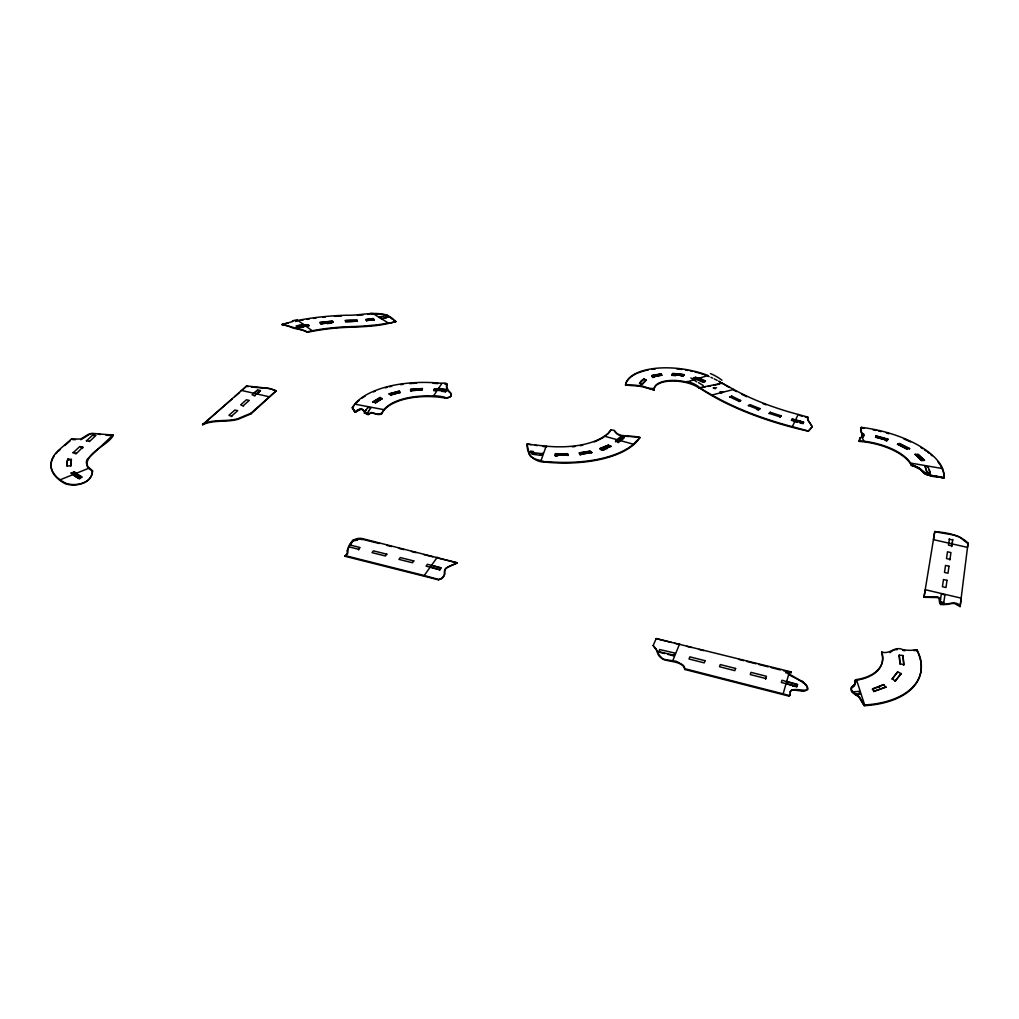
<?xml version="1.0" encoding="UTF-8"?>
<svg xmlns="http://www.w3.org/2000/svg" width="1019" height="1019" viewBox="0 0 1019 1019"><rect width="100%" height="100%" fill="white"/><g stroke="black" fill="none" stroke-linecap="round" stroke-linejoin="round"><path stroke-width="1.5" d="M276.251 390.876L270.557 388.748A41.04 16.597 1.9 0 0 268.099 388.277L246.662 385.946L202.59 424.745C214.015 419.408 226.549 422.668 238.089 419.28A53.587 24.099 -0.7 0 0 241.21 417.956L250.98 413.88L276.251 390.876L270.634 388.876A41.422 18.864 0.2 0 0 268.163 388.43L251.362 387.067M372.776 313.419L388.214 322.934A71.903 28.557 2.5 0 1 377.272 324.844L363.082 326.093A191.139 70.999 2.2 0 1 350.714 326.628A124.267 55.217 2.4 0 0 312.26 330.755L297.815 320.412A153.703 68.362 2.4 0 1 343.479 315.33A161.881 72.324 2.4 0 1 346.613 315.215C362.764 315.992 383.73 307.725 395.716 321.558A72.031 28.634 2.5 0 1 376.686 325.507L375.03 325.711A66.388 26.469 2.5 0 1 369.999 326.207L364.84 326.577A186.171 69.394 2.2 0 1 352.485 327.15L348.906 327.277A121.134 53.765 2.4 0 0 345.352 327.43A124.331 55.293 2.4 0 0 307.547 332.309L302.261 330.054L292.95 328.029A36.671 15.336 0.9 0 0 291.167 327.252L289.804 326.717A38.314 16.037 0.9 0 0 287.715 325.978L282.021 324.488L292.912 321.469M347.428 550.26L350.88 543.203A46.314 24.52 0.2 0 0 351.542 542.248L353.007 539.981L359.541 539.153M297.179 327.621C297.128 326.347 306.744 322.934 309.114 325.736M298.822 328.105L296.593 326.793M307.547 332.309L306.528 331.468A8.076 3.452 0.4 0 1 304.796 330.691L289.804 326.437A38.263 17.157 -1.9 0 0 287.638 325.762L282.021 324.488M307.751 324.679L304.261 325.036M320.667 323.94L333.264 322.322L332.589 321.189L319.89 322.526L321.686 324.118M332.576 321.482L332.054 321.227A139.743 62.095 2.4 0 0 319.89 322.526L320.412 323.074M345.339 320.705L357.147 319.991L357.338 321.431M347.454 550.884C348.422 543.726 354.192 536.656 362.598 538.656L457.34 562.806L445.991 568.092A17.82 10.075 6.8 0 0 444.628 570.08L444.373 574.971A69.496 38.136 1.7 0 1 443.622 576.525L441.405 578.843L438.348 579.786L345.021 556.298L347.466 553.266M356.128 402.581L354.739 404.135A83.176 41.881 11 0 0 352.332 407.6L353.911 410.746A15.782 7.273 2.3 0 0 354.37 411.409L355.529 412.096L357.987 410.3A10.445 4.84 2.2 0 1 359.185 409.842C363.974 407.231 364.178 414.708 368.254 414.644C371.897 410.249 377.208 416.784 381.794 413.714A51.842 24.227 3.5 0 1 444.539 397.919C449.328 399.028 454.945 394.111 448.513 391.462C443.596 387.882 450.971 381.59 441.953 383.335A82.819 38.697 3.5 0 0 385.793 387.105A83.099 38.824 3.5 0 0 356.102 402.581M348.664 547.509L348.689 546.795L358.65 549.292L360.076 547.521L349.759 544.936M357.121 320.577L349.275 320.284M365.974 319.699L373.247 318.578L374.33 319.953M358.624 549.993L358.65 549.292M366.534 320.832L365.987 319.406L373.247 318.578L373.502 319.431M364.407 413.255L367.553 413.077L364.407 413.255A68.91 32.213 3.5 0 1 365.503 410.733M352.357 407.6L353.185 408.453A12.941 6.216 0.8 0 1 353.478 409.256L355.198 411.74L356.867 410.479A8.088 3.974 2.4 0 1 357.962 409.829A10.84 5.286 2.2 0 1 359.108 409.371C362.586 406.084 366.865 415.65 362.828 409.816M379.386 543.535L362.573 539.357L362.598 538.656L359.86 539.102M367.553 407.294L370.496 407.817M367.834 314.4L371.285 313.292M372.865 402.174L380.138 397.397L382.163 398.837M375.438 403.027L382.176 398.531L375.438 402.709L372.878 401.855L380.125 397.716M380.342 317.317L380.711 318.463M381.526 318.654L379.921 317.393M381.794 413.714L382.138 412.58A49.078 26.469 22.4 0 1 384.061 409.689L354.739 404.135M386.711 316.387L388.468 317.138A59.115 23.501 2.5 0 1 387.615 317.393M389.054 394.06L399.333 391.016L400.072 392.723M391.016 395.487L389.067 393.754L399.321 391.321M410.695 390.965L410.581 389.245L422.414 388.787M860.176 438.081L859.195 441.393A45.256 20.316 11.8 0 1 911.33 465.352L913.202 465.9A23.832 10.687 12.5 0 1 914.463 466.307L920.488 469.504A19.361 8.662 12.4 0 1 921.291 470.167L924.462 473.568L931.099 475.848A12.152 5.362 12.8 0 0 932.385 476.051L944.002 477.949L943.836 472.689L941.9 466.995A77.011 34.557 11.8 0 0 861.272 427.356C859.093 430.82 863.297 435.24 862.902 437.431M422.019 390.162L422.426 388.481L410.606 389.589M435.89 390.786A65.827 30.774 3.5 0 0 433.686 390.634L434.514 388.723L436.323 388.85M434.489 389.029C437.418 389.016 444.271 388.85 446.284 390.723M446.437 390.099L445.418 391.793L445.914 391.181M447.316 384.036L446.424 386.226C448.156 392.646 457.429 397.155 444.539 397.919M438.348 579.786L442.208 578.053L443.647 576.244A69.891 39.308 5 0 0 444.399 574.691L444.59 574.207M439.686 570.271L441.01 567.901L433.954 565.991M533.536 451.544L530.453 451.124L530.02 452.36M539.943 454.512A81.979 37.767 5.8 0 0 542.325 454.805L542.91 453.009M555.38 453.964L567.621 453.672L567.952 455.557M625.5 385.016L631.755 385.029A20.851 9.209 7.3 0 1 634.862 385.169L640.798 385.844A11.196 4.917 7.3 0 1 643.231 386.367L654.134 390.01L643.155 386.965A11.196 4.917 7.3 0 0 640.722 386.443L634.786 385.768A20.851 9.222 7.3 0 0 631.678 385.628L625.5 385.016A54.262 23.692 8 0 1 627.067 381.093M639.919 437.469L639.894 437.635A95.238 43.906 5.8 0 1 546.464 462.231L535.242 459.072L530.657 456.55L529.205 454.359L527.09 444.208L548.706 446.386A64.961 29.895 5.8 0 0 569.01 446.488A64.121 29.526 5.8 0 0 578.537 445.392A64.898 29.869 5.8 0 0 603.108 436.973L604.318 436.145L633.461 444.246L639.919 437.469L620.749 435.317L617.259 433.776L614.151 430.464L611.094 429.789L608.98 432.298M567.596 453.99L555.419 453.646L555.164 455.824L557.571 455.913M852.508 691.519L852.355 692.143A20.316 11.438 15.4 0 0 853.718 693.391L858.864 697.085L864.227 705.708A91.888 50.772 13.9 0 0 917.024 650.695L917.202 649.982L915.1 649.727L911.839 650.262A36.76 19.399 14.8 0 1 908.833 650.313L906.566 650.16A130.203 65.598 13.8 0 1 902.949 649.689C894.797 645.587 889.829 654.835 881.766 652.033A53.013 29.258 13.8 0 1 856.431 679.597L855.4 679.762C857.616 685.367 848.763 686.182 851.667 691.404L855.259 694.576A74.311 41.053 13.9 0 0 857.527 694.474M579.251 453.111L590.128 451.035L591.746 452.793M580.97 454.882L580.219 454.971L579.289 452.793L590.09 451.353M968.05 543.076L967.54 547.407L933.48 539.65L934.767 531.523C946.587 532.746 959.312 534.415 968.05 543.076L960.102 606.598L954.23 603.375L948.816 603.872A68.935 34.277 13.8 0 1 947.008 604.42L940.613 604.573L939.556 602.624L939.658 599.07L937.531 597.554L923.978 597.3L934.767 531.523M599.898 448.78L608.483 445.125L611.069 446.513M602.114 450.054L611.107 446.195L602.153 449.736L599.936 448.462L608.483 445.125L608.394 445.762M555.189 455.633L556.769 455.888M623.946 437.852L620.991 437.138A78.463 36.149 5.8 0 1 620.393 437.75M617.654 442.399L624.01 437.38M639.512 383.564L641.435 380.94A41.333 18.024 8 0 1 642.034 380.393L642.671 379.858A41.18 17.96 8 0 1 643.371 379.348L644.123 378.864L646.326 380.176M960.102 606.598L961.248 598.166L925.277 589.708L923.978 597.3M640.518 384.087L642.263 384.443L646.364 379.883L642.339 383.845L639.55 383.259A41.053 17.909 8 0 1 640.391 382.074A41.219 17.973 8 0 1 641.435 380.94L642.034 380.393A41.219 17.973 8 0 1 642.671 379.87L643.371 379.348A40.773 17.782 8 0 1 644.123 378.864L644.314 379.577M952.714 539.994L949.262 539.204M651.905 376.533L651.638 375.616L660.771 373.858L661.713 375.425M952.778 539.471L952.166 543.904M661.395 374.088L651.638 375.616L652.937 377.489L653.918 377.196M951.721 546.553L951.886 545.891L948.472 545.114L949.39 538.707M949.975 559.355L950.944 552.578L947.504 551.788L946.511 558.552L949.975 559.355L949.81 560.017M951.886 545.891L952.281 542.605M942.499 602.7L940.078 602.14L940.512 599.159M672.527 373.642L684.259 374.712L683.787 375.54M654.223 389.462A23.526 10.075 27.1 0 1 654.236 388.557L654.3 388.035A25.22 10.992 8 0 1 686.539 382.074L708.027 375.502A54.287 23.679 8 0 0 625.666 384.418M943.709 602.993L944.944 594.867L941.339 594.013L940.078 602.14M693.277 378.622L694.398 377.667M695.366 377.603L695.417 377.31A40.684 17.731 8 0 1 698.55 378.342L705.123 381.654A41.155 17.96 8 0 0 704.562 381.399M667.725 654.351L673.75 655.879L674.744 653.013L659.65 649.549L658.682 652.045L664.719 653.587M704.906 381.272L702.855 382.176L703.989 381.921M713.351 388.086L716.561 387.793M720.127 392.2A166.645 66.49 10.2 0 0 721.146 392.774L723.388 391.933M729.655 397.053L731.744 396.111A163.868 65.331 10.1 0 0 740.622 400.442L740.52 401.04M790.222 693.964L790.234 695.187L788.782 696.079L684.844 669.483L684.399 666.936A10.687 6.305 10.3 0 0 682.705 664.808L676.272 661.293L663.127 659.28L658.924 654.822L656.988 650.759A30.837 18.176 3.1 0 0 655.625 648.734M731.744 396.111L731.132 396.875M740.622 400.442L739.132 401.613M748.354 405.753L750.022 404.594A163.868 65.331 10.1 0 0 759.919 408.543L759.817 409.141A163.817 65.356 10.1 0 1 758.569 408.67M861.272 427.356L861.335 432.018L863.615 436.476L859.819 437.852L859.195 441.393M757.155 409.625A166.645 66.49 10.2 0 0 758.454 410.122L759.919 408.543M769.116 413.65L770.275 412.275A163.868 65.331 10.1 0 0 781.025 415.765L780.911 416.363A163.817 65.356 10.1 0 1 779.56 415.943M769.893 413.141L770.275 412.275M780.121 417.217L781.025 415.765M791.445 420.503L792.145 418.987L803.545 422.083L803.29 422.694M792.081 419.293L795.559 419.904M802.959 423.789L803.545 422.083L802.577 421.815M699.365 387.806A179.14 71.521 10.2 0 0 808.385 431.215L811.825 427.254A22.864 10.063 10.1 0 0 811.557 425.598L807.8 420.032L807.749 417.077L798.157 414.453A151.462 60.338 10.1 0 1 733.731 389.449L722.267 383.169L699.365 387.806L711.95 395.028A179.217 71.496 10.2 0 0 792.323 426.681L808.424 431.05L811.837 427.203A22.736 10.101 14.1 0 0 811.544 425.458L808.105 420.172M765.626 679.24L766.454 676.285L750.99 672.362L750.277 674.565L765.779 678.514M785.776 672.833L791.152 672.642L791.304 671.929L656.172 638.582L653.154 645.587L655.777 648.695M788.782 696.079L790.362 694.538C786.617 682.259 819.9 698.741 803.29 682.437M797.444 684.921L781.993 680.233L781.344 682.463L796.934 686.615L792.553 686.093M863.857 435.521L862.431 434.884L863.513 435.648M862.291 435.495C860.253 433.508 863.997 432.438 864.048 435.088L862.431 434.884M863.488 433.979L861.768 433.457M875.538 437.431L875.971 436.017M875.945 436.157L888.122 439.469M885.371 440.348L886.759 440.781L888.186 439.164L876.022 435.852L875.652 436.973M897.433 444.437L899.56 443.443L909.598 448.857M899.497 443.749L909.674 448.551L907.025 448.869L897.51 444.131L906.961 449.175M851.667 691.404L851.311 687.456L854.279 685.01L855.285 682.552A32.2 18.38 13 0 0 855.438 681.087M852.164 687.303C849.451 689.252 855.909 685.227 855.094 683.38A32.544 18.457 14.2 0 0 855.272 681.8C855.451 676.718 855.845 686.551 852.699 686.933M855.259 694.576L853.871 692.754M914.998 454.525L918.094 454.257L924.45 460.333L921.507 460.652M859.081 691.43L859.858 693.952M918.017 454.563L924.45 460.333L921.265 459.989L915.075 454.219L921.189 460.295M925.201 466.269L928.653 466.931M872.353 689.506L883.69 684.615L885.842 687.443M873.894 691.71L872.531 688.78L883.69 684.615L883.511 685.341M929.863 473.185L926.793 472.192L929.863 473.185A62.656 28.124 11.8 0 0 929.71 471.708M864.227 705.708L859.845 697.327L851.808 690.793M881.766 652.033L881.639 652.912A52.975 29.258 13.8 0 1 878.582 669.623M892.084 679.189L897.675 671.738L901.153 673.776M899.051 655.867L899.229 655.153L903.012 655.484L903.789 665.127M895.077 681.354L901.242 673.419L895.179 680.998L892.173 678.832L897.586 672.094M899.943 664.082L899.229 655.153L900.032 663.726L903.878 664.77L902.923 655.841M913.928 650.708L915.1 649.727M684.959 668.757L783.14 693.863L788.833 673.903L785.891 671.648L789.916 671.776M546.171 446.156L541.064 460.448M790.145 691.876L791.725 690.08L796.399 690.347A31.271 17.845 13.5 0 0 799.979 690.742C807.596 693.468 810.322 685.698 803.15 682.806A47.205 27.806 13.3 0 0 801.736 681.8M542.668 453.888L542.732 453.697A76.68 22.38 5.4 0 1 532.822 452.576M803.329 422.847L791.508 420.197L796.017 421.42M672.782 660.681L679.648 643.753M87.583 466.919A26.379 12.521 -3 0 1 87.099 466.065C85.329 452.232 107.454 445.978 113.287 435.431L113.249 434.756L87.214 459.352A27.156 12.878 -3 0 0 86.411 463.072L88.003 466.88L92.462 470.663C92.462 483.77 74.667 486.929 64.859 482.942M92.462 470.663C92.525 483.617 75.075 487.375 65.063 483.643A62.197 29.526 -3 0 1 51.549 461.582M792.323 426.681L798.157 414.453M352.077 541.955L351.517 542.949A46.301 24.52 0.2 0 1 350.854 543.904L350.23 544.745M353.173 540.618L350.587 544.273M807.749 417.077L807.532 418.643A21.475 9.311 13.8 0 0 808.131 420.172M672.005 374.992L671.827 375.298A38.047 16.61 8 0 1 673.164 375.336A38.225 16.686 8 0 1 674.502 375.412L675.852 375.502A38.327 16.724 8 0 0 674.502 375.412L671.827 375.298L672.451 374.228M672.438 373.795L672.54 374.075A40.964 17.871 8 0 1 675.444 374.24L678.361 374.495A41.219 17.985 8 0 0 675.457 374.24L672.616 373.489A41.053 17.909 8 0 1 675.406 373.68M352.294 541.522L352.982 540.681M611.094 429.789L609.961 431.419A64.821 29.857 5.8 0 1 609.362 432.209M441.953 383.335L433.393 396.111A51.905 24.239 3.5 0 0 383.946 409.625M345.046 555.584L424.235 575.506L437.317 557.202M891.892 651.026L890.033 652.657M58.147 451.404L60.376 449.392M621.055 436.667L615.501 441.749A78.463 36.149 5.8 0 0 615.896 441.482M202.577 424.095C214.003 418.758 226.549 422.019 238.077 418.631A53.599 24.087 -0.7 0 0 241.197 417.306L250.967 413.23L276.264 390.685M74.986 453.608L76.132 453.85L82.794 447.163L79.762 446.526L73.05 452.869M89.43 441.596L95.913 435.431L92.92 434.807L86.411 440.96M231.822 415.93L237.694 410.682L234.867 410.02L228.969 415.255L231.822 416.567M243.503 405.511L249.222 400.416L246.407 399.766L240.675 404.861L243.503 406.148M254.852 395.385L260.418 390.57L257.654 389.933L252.075 394.748L254.865 396.022M257.081 394.035L260.418 390.57L256.546 393.882M64.808 445.545L70.273 440.756M113.249 434.756A51.854 23.233 -2.3 0 1 108.791 434.731L91.939 433.33L88.513 434.272L80.679 439.049L75.419 439.011A38.2 17.82 -3.7 0 0 72.68 438.934L71.559 438.922L58.338 450.5A62.299 29.551 -3 0 0 51.498 460.83A60.592 28.736 -3 0 0 51.039 463.11A63.344 30.048 -3 0 0 51.982 470.128L53.115 472.447A62.86 29.818 -3 0 0 57.65 477.873L61.204 480.662M202.59 424.745L232.37 398.786M234.752 396.709L239.516 392.544M243.095 389.436L246.662 385.946M253.756 393.245L257.654 390.417M355.529 412.096L360.025 409.613M633.461 444.246L631.946 445.469A95.506 43.995 5.7 0 1 620.202 452.36A95.391 43.944 5.8 0 1 571.2 462.308A95.136 43.83 5.8 0 1 546.528 461.594M620.329 440.59L618.457 441.979L615.578 441.112L617.412 439.788M82.743 438.603L88.564 434.935M683.023 376.024L682.641 376.278A38.225 16.686 8 0 0 681.278 376.075L682.641 376.278L684.259 374.712M81.418 477.121L81.737 477.465A43.015 20.418 -3 0 1 81.163 477.185M79.431 478.93L81.698 476.943L80.921 476.523M82.029 439.087L80.73 439.711M345.021 556.298L347.441 553.967L347.543 551.674M892.466 650.619L893.905 649.893M605.872 446.882L607.413 446.22M60.07 479.834L89.124 468.103M607.299 448.462L606.178 448.908M878.938 687.379L879.626 687.112M693.531 378.533L694.818 378.074M702.932 381.73L693.366 378.024L695.417 377.31L698.55 378.342M601.567 448.526L600.433 448.908M73.89 471.835L76.119 473.351A42.709 18.584 3 0 0 81.775 476.917M73.928 472.523L74.323 472.396A43.015 20.418 -3 0 0 75.431 473.427M381.807 413.345L377.361 414.249L371.438 412.44L368.254 414.44L364.713 412.071M653.421 377.336L652.759 377.323M89.672 434.502L90.818 434.183M282.021 324.602L285.053 323.813A156.951 69.98 2.4 0 1 288.313 323.023M711.95 395.028L733.744 389.449M721.146 392.774L722.522 392.43M894.58 649.638L897.229 649.625M298.172 327.8L309.114 325.43L305.713 326.067M307.56 331.799L312.26 330.755M296.593 327.239L297.255 327.099M653.829 375.616L655.612 375.221M654.415 375.476L656.223 375.107M299.268 326.64L300.63 326.36M300.809 327.659L303.509 327.099M301.331 326.207L302.019 326.067M654.134 390.01A25.208 10.992 8 0 1 670.922 381.03A25.208 10.992 8 0 1 699.301 388.188L705.072 387.016M707.938 386.43L710.803 385.857M713.669 385.271L719.363 384.112M588.753 451.939L589.415 451.812M362.573 539.357L361.299 539.573M584.078 452.767L582.702 452.971M371.043 319.457L373.221 319.164L370.61 319.507M320.934 323.622L322.475 323.431A136.622 60.694 2.4 0 1 332.754 322.361M357.045 540.21L353.415 540.567L357.44 540.159M324.602 322.552L329.379 322.055M660.032 374.521L661.395 374.546M327.048 323.494L330.92 323.112M363.07 314.922L357.389 315.38M864.418 704.982L864.647 704.97A91.977 50.797 13.9 0 0 917.138 649.982M348.498 320.31L345.352 320.412L345.645 321.418M349.53 321.431L345.568 321.125M350.294 321.405L357.351 321.138L345.632 322.004M649.893 388.43L654.223 388.557M106.091 435.279L108.829 435.393A51.854 23.246 -2.3 0 0 113.287 435.431M437.291 390.264L433.737 390.022A65.84 30.748 3.5 0 1 437.291 390.264L445.456 391.321M436.782 388.876L438.145 388.991M924.08 596.879L937.62 596.968A2.955 1.554 15 0 1 939.493 598.115C937.951 612.101 954.714 596.981 960.204 606.229M371.26 313.865L375.387 314.183A19.603 7.897 2.8 0 0 379.234 314.26L386.825 314.756L392.532 319.418M541.573 454.079L542.388 454.168M861.628 434.056L862.533 434.17M934.729 531.714L953.211 534.937M67.84 460.129A46.097 21.883 -3 0 1 68.031 459.709L70.961 460.053M914.909 650.44L917.024 650.695M529.804 452.576L532.886 453.009M639.894 437.635C631.576 434.234 619.399 440.03 614.151 430.464M535.192 445.29L537.166 445.621M861.819 437.036L864.023 441.227A45.333 20.329 11.7 0 1 910.578 463.059L942.626 468.574M527.243 443.889L531.217 444.59M98.219 434.132L100.41 434.54M248.19 386.621L246.662 386.316M546.413 462.231C535.039 462.422 526.657 455.608 527.09 444.208M942.002 477.516L926.475 474.561A8.687 3.847 12.8 0 1 925.061 473.899L920.195 469.275A17.578 7.859 12.5 0 0 918.883 468.383L913.202 465.9A27.195 12.215 12.5 0 0 911.343 465.352L910.566 463.059M93.71 435.635L92.92 434.807M86.386 440.628L89.405 441.252M80.947 447.443L82.845 447.838L82.794 447.163M73.024 452.525L76.081 453.162M943.301 477.784L938.499 476.65A15.425 7.732 13.2 0 0 937.111 476.433C927.163 477.949 922.412 469.199 914.565 465.734A23.997 11.311 12.5 0 0 913.253 465.301A27.347 12.878 12.6 0 0 911.495 464.753L919.062 467.912A17.629 8.585 11.7 0 1 920.259 468.816M658.745 651.676L673.877 655.153M944.04 477.784L926.5 474.446L920.297 468.816M241.274 390.379L269.092 396.76M940.18 601.783L943.798 602.637M621.361 437.227L623.208 437.673M387.029 545.432L391.614 546.566M399.257 548.464L403.842 549.598M411.485 551.496L416.07 552.642M423.7 554.54L432.871 556.807M435.928 557.571L457.327 562.883C452.678 565.469 442.959 566.602 444.743 573.85M432.731 565.672L427.394 564.322L426.069 566.156L431.419 567.507M656.172 638.582L671.508 642.454M674.578 643.231L679.176 644.39M686.857 646.326L691.455 647.485M699.123 649.421L703.721 650.581M739.004 659.484L743.603 660.643M746.672 661.42L755.869 663.738M758.938 664.515L768.148 666.834M771.217 667.611L780.414 669.929M783.484 670.706L791.152 672.642M954.217 535.217L959.338 536.835L967.91 543.586M431.496 565.354L441.01 567.901M430.184 567.175L439.724 569.736L432.655 567.825M424.235 575.506L438.374 579.391M786.693 681.418L797.559 684.36L796.934 686.615L786.044 683.66M783.14 693.863L788.923 695.417M797.61 420.465L800.628 421.28M886.071 440.565L886.759 440.781M395.716 321.558L393.818 320.756M387.462 316.705L388.468 317.138M794.476 677.686L795.482 678.221M796.399 678.692L797.189 679.1M792.285 676.54L793.393 677.125M790.158 675.419L791.203 675.966M788.362 674.463L789.19 674.909M788.833 673.903L801.201 680.883M797.864 679.456L801.087 681.367M720.204 391.602L721.248 392.175M713.402 387.78L715.236 388.812M600.408 449.417L601.248 449.888M92.5 471.147L89.022 468.638A26.379 12.521 -3 0 1 88.207 467.772M719.35 381.399L722.204 383.539A54.262 23.692 8 0 0 718.548 381.195M698.665 387.653L699.301 388.188M352.905 408.606L352.332 408.148A83.787 39.181 3.5 0 1 354.166 405.473M355.032 412.045L353.173 408.976M653.154 645.587L656.236 649.702A29.424 17.285 8.9 0 1 657 651.166C659.803 664.121 674.642 658.694 682.59 665.547A10.687 6.305 10.3 0 1 684.271 667.662L684.844 669.483M856.431 679.597L864.647 704.97M67.229 466.371L67.037 465.148A46.505 22.049 -3 0 1 66.961 464.269L67.356 460.754A46.466 22.036 -3 0 1 67.623 459.887L67.98 459.021L71.33 459.429L70.782 466.116M71.381 460.104L71.33 459.429L70.757 465.772L67.203 466.027A46.059 21.845 -3 0 1 67.037 465.148L66.961 464.269A46.772 22.189 -3 0 1 67.139 461.632A46.466 22.036 -3 0 1 67.356 460.754L67.623 459.887A46.11 21.87 -3 0 1 67.98 459.021L68.031 459.709M855.234 680.475L855.285 681.482M74.323 472.396L74.272 471.708L71.19 473.389M71.559 438.922L72.731 439.597A38.2 17.832 -3.7 0 1 75.47 439.673M347.479 550.184L347.492 551.623M347.517 550.922L347.53 553.062M250.967 413.23L250.98 413.88M296.058 326.042A130.05 89.85 15.2 0 1 299.752 325.112M297.675 327.086A127.095 87.838 15.2 0 1 301.306 326.182M299.866 325.328A132.75 88.551 13.2 0 1 303.891 324.437M301.484 326.475A129.782 86.806 13.3 0 1 305.42 325.609M385.36 315.865A53.803 8.585 -5.7 0 1 379.31 317.138M388.94 316.884A56.822 10.139 -5.2 0 1 381.959 318.45M386.316 317.762A59.115 23.501 2.5 0 1 383.704 318.438M386.468 316.285A56.198 22.342 2.5 0 1 386.048 316.412M292.44 320.807A151.92 100.792 13 0 1 297.37 319.724M324.539 322.552A141.081 62.783 2.4 0 1 328.551 322.131M327.392 323.456A137.973 61.395 2.4 0 1 331.29 323.074M396.213 321.533A70.298 16.189 -3.9 0 1 389.194 323.214M295.395 321.482A156.951 69.98 2.4 0 1 297.268 321.112M301.127 320.386A156.951 69.98 2.4 0 1 303.114 320.03M307.178 319.367A156.951 69.98 2.4 0 1 309.241 319.036M313.585 318.412A154.162 68.63 2.4 0 1 315.865 318.119M322.806 317.329A154.162 68.63 2.4 0 1 325.137 317.1M334.487 316.361A154.162 68.63 2.4 0 1 341.403 315.992M76.119 473.351A44.581 21.132 -3 0 1 74.272 471.708M81.061 476.484A42.964 18.648 3.1 0 1 76.234 473.326M79.24 478.459A46.224 20.316 2.4 0 1 73.075 474.561M80.577 477.975A46.849 19.769 3.7 0 1 74.247 474.306M66.999 464.74A46.772 22.201 -3 0 0 67.012 464.957A46.492 22.061 -3 0 0 67.025 465.173M66.999 464.065A46.772 22.201 -3 0 1 66.999 463.849M64.987 482.891A60.72 27.169 0.9 0 1 61.318 480.624M51.791 460.792A62.197 29.526 -3 0 1 53.994 456.321M55.969 453.684A63.165 29.997 -3 0 1 57.039 452.5M79.533 476.306A43.015 20.418 -3 0 1 79.023 476.013M78.03 475.389A43.015 20.418 -3 0 1 77.559 475.071M78.501 478.484A46.403 22.023 -3 0 1 77.317 477.847M76.45 477.363A46.403 22.023 -3 0 1 75.903 477.032M74.833 476.344A46.403 22.023 -3 0 1 74.323 476M437.342 389.806A64.592 40.365 3.4 0 1 445.609 390.888M438.234 388.392A67.585 42.543 3.2 0 1 446.64 389.513M367.668 413.064A65.827 30.774 3.5 0 1 367.935 412.389M368.572 411.052A65.827 30.774 3.5 0 1 368.751 410.721M441.762 391.334A65.827 30.774 3.5 0 1 445.418 391.793M437.482 389.551A68.91 32.213 3.5 0 1 439.737 389.755M443.456 390.162A68.91 32.213 3.5 0 1 446.411 390.57M367.706 413.115A64.426 33.309 14 0 1 370.852 408.084M364.585 412.962A67.662 34.735 13.1 0 1 368.19 407.231M365.897 410.033A68.91 32.213 3.5 0 1 366.101 409.676M433.406 395.639A51.001 31.398 4.2 0 1 444.743 397.13M362.127 398.072A82.896 38.76 3.5 0 1 365.082 396.162M373.527 391.895A82.896 38.76 3.5 0 1 375.374 391.13M385.322 387.844A82.896 38.76 3.5 0 1 387.424 387.284M389.551 386.761A82.896 38.76 3.5 0 1 391.716 386.277M400.607 384.685A82.896 38.76 3.5 0 1 402.874 384.367M409.74 383.628A82.896 38.76 3.5 0 1 416.644 383.195M433.024 383.284A82.896 38.76 3.5 0 1 437.89 383.603M444.972 384.316A82.896 38.76 3.5 0 1 447.277 384.609M355.249 404.161A83.787 39.181 3.5 0 1 359.096 400.416M546.693 446.857A58.325 26.965 5.8 0 1 542.974 446.449M608.687 432.96A64.821 29.857 5.8 0 1 607.248 434.4M606.471 435.075A64.821 29.857 5.8 0 1 604.84 436.361M603.987 436.973A64.821 29.857 5.8 0 1 601.261 438.667M600.306 439.189A64.821 29.857 5.8 0 1 599.338 439.698M598.344 440.183A64.821 29.857 5.8 0 1 597.338 440.654M575.047 446.513A64.821 29.857 5.8 0 1 572.309 446.832M596.306 441.1A64.515 29.729 5.8 0 1 594.204 441.94M582.753 445.239A64.515 29.729 5.8 0 1 580.257 445.723M607.451 433.916A62.006 22.329 -4.8 0 1 604.534 436.17M609.196 432.311A63.165 22.698 -4.9 0 1 607.515 433.916M620.66 436.642A76.259 27.628 -5.7 0 1 616.954 439.737M624.227 437.393A79.113 28.799 -5.7 0 1 622.558 438.972M621.768 438.896A80.323 29.309 -5.6 0 1 619.718 440.526M619.781 438.348A78.463 36.149 5.8 0 1 619.45 438.641M617.399 440.374A78.463 36.149 5.8 0 1 617.03 440.654M623.348 438.476A81.495 37.563 5.8 0 1 623.042 438.781M622.405 439.393A81.495 37.563 5.8 0 1 622.074 439.698M618.775 442.322A81.495 37.563 5.8 0 1 618.367 442.615M541.229 455.353A79.571 22.736 5.4 0 1 532.033 454.194M535.994 453.964A81.979 37.767 5.8 0 1 532.096 453.315M780.185 416.911A166.696 66.464 10.1 0 1 769.179 413.345M758.556 409.511A166.696 66.464 10.1 0 1 748.405 405.46M738.762 401.193A166.696 66.464 10.1 0 1 729.693 396.76M801.507 423.433A166.645 66.49 10.2 0 1 800.042 423.076M797.151 422.337A166.645 66.49 10.2 0 1 795.699 421.955M803.456 422.541A163.817 65.356 10.1 0 1 802.004 422.184M799.138 421.471A163.817 65.356 10.1 0 1 797.699 421.102M776.847 415.09A163.817 65.356 10.1 0 1 775.497 414.657M774.16 414.211A163.817 65.356 10.1 0 1 772.822 413.778M771.498 413.332A163.817 65.356 10.1 0 1 770.173 412.873M757.308 408.186A163.817 65.356 10.1 0 1 756.06 407.689M754.824 407.205A163.817 65.356 10.1 0 1 753.589 406.708M703.276 385.539A147.933 14.483 24.8 0 1 698.499 382.634M696.716 381.794A145.131 14.89 24.5 0 1 690.844 377.96M807.672 417.472A151.334 60.338 10.1 0 1 805.01 416.835M802.399 416.185A151.334 60.338 10.1 0 1 799.826 415.523M765.97 404.823A151.334 60.338 10.1 0 1 763.091 403.715M746.698 396.697A151.334 60.338 10.1 0 1 741.526 394.187M736.495 391.589A151.334 60.338 10.1 0 1 734.037 390.252M729.222 387.5A151.334 60.338 10.1 0 1 722.267 383.169M686.959 381.412A25.144 13.858 4.9 0 1 699.48 387.386M627.424 380.558A54.262 23.692 8 0 1 631.054 376.852M631.704 376.368A54.262 23.692 8 0 1 632.391 375.896M633.117 375.438A54.262 23.692 8 0 1 636.289 373.718M637.155 373.323A54.262 23.692 8 0 1 638.047 372.954M638.964 372.585A54.262 23.692 8 0 1 644.976 370.699M646.046 370.445A54.262 23.692 8 0 1 648.262 369.961M651.701 369.375A54.262 23.692 8 0 1 655.268 368.916M676.705 368.891A54.262 23.692 8 0 1 681.749 369.464M685.456 370.024A54.262 23.692 8 0 1 687.876 370.445M690.271 370.916A54.262 23.692 8 0 1 692.614 371.425M694.894 371.973A54.262 23.692 8 0 1 697.136 372.546M698.219 372.852A54.262 23.692 8 0 1 700.371 373.476M701.416 373.795A54.262 23.692 8 0 1 703.454 374.457M704.447 374.801A54.262 23.692 8 0 1 705.428 375.158M707.339 375.858A54.262 23.692 8 0 1 709.16 376.597M710.918 377.336A54.262 23.692 8 0 1 712.599 378.087M714.204 378.864A54.262 23.692 8 0 1 717.172 380.418M710.409 373.553A53.51 31.462 -0.1 0 1 721.974 380.253M698.792 378.113A40.798 21.87 4.9 0 1 705.479 381.042M679.762 374.1A41.053 17.909 8 0 1 684.118 374.737M641.206 381.666A41.219 17.985 8 0 1 641.499 381.399M642.429 380.596A41.219 17.985 8 0 1 642.76 380.329M675.546 373.655A41.219 17.973 8 0 1 679.915 374.075M695.2 379.208A38.327 16.724 8 0 1 696.448 379.616M698.27 380.265A38.327 16.724 8 0 1 698.868 380.495M700.053 380.953A38.327 16.724 8 0 1 701.773 381.679M693.391 378.036A38.327 16.712 8 0 1 696.423 378.992M696.576 378.826A38.034 20.304 5.2 0 1 703.135 381.615M699.824 379.425A41.155 17.96 8 0 1 700.448 379.654M701.658 380.138A41.155 17.96 8 0 1 702.843 380.635M928.016 466.982A61.751 30.455 3.1 0 1 929.787 472.854M924.692 466.014A58.669 28.965 3.4 0 1 926.653 472.192M929.315 469.823A62.656 28.124 11.8 0 1 929.417 470.205M929.506 470.574A62.656 28.124 11.8 0 1 929.659 471.326M925.303 466.957A59.497 26.711 11.8 0 1 925.469 467.326M926.016 468.829A59.497 26.711 11.8 0 1 926.131 469.199M926.335 469.937A59.497 26.711 11.8 0 1 926.424 470.307M926.488 470.676A59.497 26.711 11.8 0 1 926.615 471.415M926.653 471.784A59.497 26.711 11.8 0 1 926.691 472.141M859.323 440.972A42.951 28.85 14.4 0 1 864.023 441.303M861.144 427.967A77.075 34.621 11.8 0 1 864.137 428.349M873.143 429.865A76.858 34.519 11.8 0 1 875.818 430.4M878.48 430.986A76.858 34.519 11.8 0 1 881.142 431.61M886.39 432.986A76.858 34.519 11.8 0 1 888.988 433.737M903.853 438.96A76.858 34.519 11.8 0 1 910.68 441.979M920.87 447.494A76.858 34.519 11.8 0 1 922.704 448.653M924.475 449.812A76.858 34.519 11.8 0 1 926.169 450.997M927.787 452.194A76.858 34.519 11.8 0 1 929.328 453.391M930.793 454.589A76.858 34.519 11.8 0 1 932.194 455.799M937.951 461.836A76.858 34.519 11.8 0 1 939.556 464.014M940.27 465.097A76.858 34.519 11.8 0 1 942.842 470.332M943.174 471.351A76.858 34.519 11.8 0 1 943.912 475.223M943.963 476.14A76.858 34.519 11.8 0 1 943.912 477.924M860.214 693.888A73.33 33.971 8.9 0 1 855.642 694.232M859.412 691.328A69.661 32.226 8.8 0 1 852.699 691.812M854.024 692.703A20.316 10.725 16.5 0 1 852.661 691.493M859.221 694.359A74.311 41.053 13.9 0 1 858.087 694.436M853.209 692.118A70.489 38.939 13.9 0 1 852.355 692.143M904.948 650.695A130.177 65.624 13.8 0 1 902.77 650.402M877.919 670.387A52.975 29.258 13.8 0 1 876.429 671.865M875.588 672.591A52.975 29.258 13.8 0 1 873.742 673.979M872.723 674.642A52.975 29.258 13.8 0 1 870.481 675.915M869.258 676.514A52.975 29.258 13.8 0 1 867.971 677.1M866.609 677.648A52.975 29.258 13.8 0 1 865.373 678.094M864.087 678.527A52.975 29.258 13.8 0 1 861.361 679.291M859.909 679.635A52.975 29.258 13.8 0 1 856.852 680.233M801.558 680.654A46.823 30.634 12.3 0 1 803.66 682.246M791.343 672.12A27.258 14.406 13.1 0 1 789.942 671.967M947.008 580.333L945.989 587.543L942.409 586.702L943.467 579.505L947.008 580.333M949.007 566.233L948.014 573.226L944.498 572.411L945.517 565.43L949.007 566.233M735.603 668.451L734.852 670.655L719.503 666.744L720.28 664.566L735.603 668.451M705.033 660.694L704.231 662.872L689.01 659L689.85 656.847L705.033 660.694M413.816 560.934L412.466 562.755L398.926 559.367L400.289 557.559L413.816 560.934M386.838 554.196L385.437 555.992L372.011 552.629L373.425 550.846L386.838 554.196M885.931 687.073L873.971 691.341L885.931 687.073M604.458 449.557L603.273 449.965L604.458 449.557M391.041 394.862L400.085 392.404L391.041 394.862M653.51 376.75L661.751 375.119L653.51 376.75M591.784 452.474L580.295 454.334L591.784 452.474M374.342 319.66L366.547 320.539L374.342 319.66M411.396 390.583L410.708 390.659L422.032 389.844L411.396 390.583M567.991 455.238L555.228 455.175L567.991 455.238M673.241 374.75L671.916 374.699A38.06 16.597 8 0 1 673.241 374.75A38.238 16.673 8 0 1 674.591 374.814L675.941 374.903A38.467 16.775 8 0 1 677.291 375.017L682.73 375.693A38.238 16.673 8 0 0 677.278 375.017L675.941 374.903A38.327 16.712 8 0 0 674.591 374.814L673.241 374.75M684.169 375.298L682.73 375.068A40.887 17.832 8 0 1 684.169 375.298M876.315 437.291L875.601 437.126L886.899 440.183L876.315 437.291M73.215 474.523L72.935 474.306A47.027 22.303 -3 0 1 71.139 472.701L73.215 474.523"/></g></svg>
